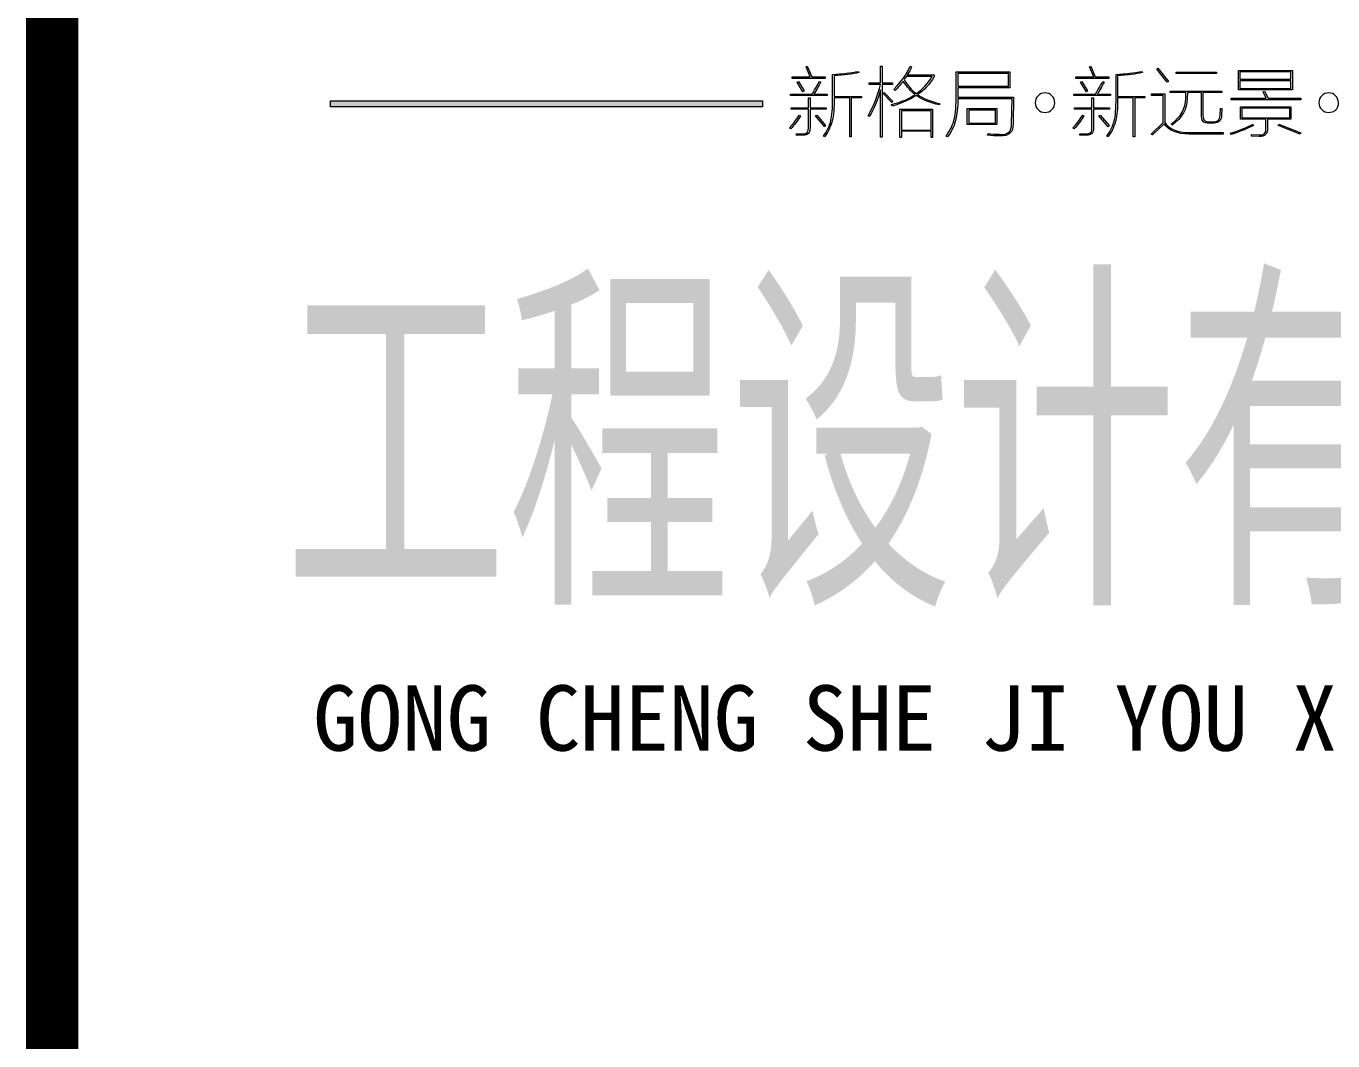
# Model space of a CAD drawing. Extents: x -191212 to 1245715665, y -234495 to 250873.
# Drawn here: x 291623 to 296416, y 4682 to 8403 of the extents above; entities that cross this region are included whole.
import ezdxf

# ---------------------------------------------------------------- set-up
doc = ezdxf.new("R2010")
doc.units = 0
doc.header["$LTSCALE"] = 500
doc.layers.get('0').update_dxf_attribs({"linetype": 'CONTINUOUS'})
doc.layers.add('0-TK', color=4, linetype='CONTINUOUS')
doc.layers.add('图层 1', color=7, linetype='CONTINUOUS')
doc.styles.add('-黑体', font='simhei.ttf', dxfattribs={"width": 0.8})

msp = doc.modelspace()

# ---------------------------------------------------------------- hatches: boundary and pattern name
msp.add_hatch(color=256).paths.add_polyline_path([(292740, 8129), (294324.8, 8129), (294324.8, 8107.5), (292740, 8107.5)])

# ---------------------------------------------------------------- linework, layer by layer
at = {"lineweight": 9}
for p, q in [((294483.9, 8254.4), (294488.5, 8256.6)), ((294499.7, 8217.3), (294483.9, 8254.4)), ((294488.5, 8256.6), (294505.3, 8217.3)), ((295523.5, 8254.4), (295528.1, 8256.6)), ((295539.3, 8217.3), (295523.5, 8254.4)), ((295528.1, 8256.6), (295544.9, 8217.3)), ((295770.3, 8245.4), (295774.8, 8248.7)), ((295808.4, 8197.2), (295770.3, 8245.4)), ((295774.8, 8248.7), (295812.9, 8200.5)), ((294433.5, 8211.7), (294433.5, 8217.3)), ((294433.5, 8217.3), (294499.7, 8217.3)), ((294554.6, 8211.7), (294433.5, 8211.7)), ((294451.4, 8197.2), (294455.9, 8200.5)), ((294472.8, 8162.4), (294451.4, 8197.2)), ((294455.9, 8200.5), (294477.2, 8165.8)), ((294505.3, 8217.3), (294554.6, 8217.3)), ((294554.6, 8217.3), (294554.6, 8211.7)), ((295226.4, 8229.7), (295040.3, 8229.7)), ((295040.3, 8229.7), (295040.3, 8182.6)), ((295226.4, 8182.6), (295226.4, 8229.7)), ((295473.1, 8211.7), (295473.1, 8217.3)), ((295473.1, 8217.3), (295539.3, 8217.3)), ((295594.2, 8211.7), (295473.1, 8211.7)), ((295491, 8197.2), (295495.5, 8200.5)), ((295512.3, 8162.4), (295491, 8197.2)), ((295495.5, 8200.5), (295516.8, 8165.8)), ((295544.9, 8217.3), (295594.2, 8217.3)), ((295594.2, 8217.3), (295594.2, 8211.7)), ((295812.9, 8200.5), (295808.4, 8197.2)), ((295842.1, 8234.2), (295989, 8234.2)), ((295842.1, 8229.7), (295842.1, 8234.2)), ((295989, 8229.7), (295842.1, 8229.7)), ((295989, 8234.2), (295989, 8229.7)), ((296069.8, 8240.9), (296268.3, 8240.9)), ((296069.8, 8169.1), (296069.8, 8240.9)), ((296262.7, 8235.3), (296075.3, 8235.3)), ((296075.3, 8235.3), (296075.3, 8208.4)), ((296075.3, 8208.4), (296262.7, 8208.4)), ((296262.7, 8202.8), (296075.3, 8202.8)), ((296075.3, 8202.8), (296075.3, 8174.7)), ((296262.7, 8208.4), (296262.7, 8235.3)), ((296262.7, 8174.7), (296262.7, 8202.8)), ((296268.3, 8240.9), (296268.3, 8169.1)), ((294477.2, 8165.8), (294472.8, 8162.4)), ((294766.6, 8155.7), (294771.1, 8160.2)), ((294799.1, 8123.1), (294766.6, 8155.7)), ((294771.1, 8160.2), (294802.5, 8126.5)), ((295040.3, 8182.6), (295226.4, 8182.6)), ((295516.8, 8165.8), (295512.3, 8162.4)), ((296268.3, 8169.1), (296069.8, 8169.1)), ((296075.3, 8174.7), (296262.7, 8174.7)), ((296160.6, 8162.4), (296165.1, 8164.6)), ((296171.8, 8138.8), (296160.6, 8162.4)), ((296165.1, 8164.6), (296178.5, 8138.8)), ((294802.5, 8126.5), (294799.1, 8123.1)), ((295075, 8100.7), (295183.8, 8100.7)), ((295075, 8042.4), (295075, 8100.7)), ((295183.8, 8100.7), (295183.8, 8042.4)), ((296042.8, 8133.2), (296042.8, 8138.8)), ((296042.8, 8138.8), (296171.8, 8138.8)), ((296298.6, 8133.2), (296042.8, 8133.2)), ((296258.2, 8103), (296082.1, 8103)), ((296082.1, 8103), (296082.1, 8067.1)), ((296178.5, 8138.8), (296298.6, 8138.8)), ((296258.2, 8067.1), (296258.2, 8103)), ((296298.6, 8138.8), (296298.6, 8133.2)), ((294518.7, 8073.8), (294523.2, 8077.2)), ((294552.4, 8034.5), (294518.7, 8073.8)), ((294523.2, 8077.2), (294555.7, 8039)), ((294828.3, 8098.5), (294948.3, 8098.5)), ((294828.3, 7995.3), (294828.3, 8098.5)), ((294833.9, 8092.9), (294833.9, 8022.2)), ((294942.7, 8092.9), (294833.9, 8092.9)), ((294942.7, 8022.2), (294942.7, 8092.9)), ((294948.3, 8098.5), (294948.3, 7995.3)), ((295179.3, 8095.1), (295080.6, 8095.1)), ((295080.6, 8095.1), (295080.6, 8048)), ((295179.3, 8048), (295179.3, 8095.1)), ((295558.3, 8073.8), (295562.8, 8077.2)), ((295592, 8034.5), (295558.3, 8073.8)), ((295562.8, 8077.2), (295595.3, 8039)), ((296082.1, 8067.1), (296258.2, 8067.1)), ((294555.7, 8039), (294552.4, 8034.5)), ((294833.9, 8022.2), (294942.7, 8022.2)), ((294942.7, 8017.7), (294833.9, 8017.7)), ((294833.9, 8017.7), (294833.9, 7995.3)), ((294942.7, 7995.3), (294942.7, 8017.7)), ((295183.8, 8042.4), (295075, 8042.4)), ((295080.6, 8048), (295179.3, 8048)), ((295595.3, 8039), (295592, 8034.5)), ((296215.6, 8039), (296217.8, 8043.5)), ((296296.3, 8007.6), (296215.6, 8039)), ((296217.8, 8043.5), (296298.6, 8012.1)), ((296298.6, 8012.1), (296296.3, 8007.6)), ((294833.9, 7995.3), (294828.3, 7995.3)), ((294948.3, 7995.3), (294942.7, 7995.3))]:
    msp.add_line(p, q, dxfattribs=at)
at = {"lineweight": 0}
for p, q in [((292740, 8129), (294324.8, 8129)), ((294324.8, 8107.5), (292740, 8107.5)), ((294324.8, 8129), (294324.8, 8107.5))]:
    msp.add_line(p, q, dxfattribs=at)
at = {"lineweight": 9}
for points in [[(294757.6, 8194.9), (294757.6, 8194.9), (294757.6, 8256.6), (294757.6, 8256.6)], [(294757.6, 8256.6), (294757.6, 8256.6), (294763.2, 8256.6), (294763.2, 8256.6)], [(294763.2, 8256.6), (294763.2, 8256.6), (294763.2, 8194.9), (294763.2, 8194.9)], [(294805.9, 8171.3), (294832.8, 8198.3), (294853, 8226.7), (294866.4, 8256.6)], [(294870.9, 8254.4), (294867.1, 8243.9), (294861.9, 8233.8), (294855.2, 8224.1)], [(294866.4, 8256.6), (294866.4, 8256.6), (294870.9, 8254.4), (294870.9, 8254.4)], [(294537.8, 8198.3), (294534, 8190.8), (294526.2, 8176.6), (294514.2, 8155.7)], [(294519.8, 8177), (294526.6, 8188.9), (294531.1, 8196.8), (294533.3, 8200.5)], [(294533.3, 8200.5), (294533.3, 8200.5), (294537.8, 8198.3), (294537.8, 8198.3)], [(294581.5, 8226.3), (294615.9, 8227.8), (294647.7, 8231.5), (294676.9, 8237.5)], [(294581.5, 8140), (294581.5, 8140), (294581.5, 8226.3), (294581.5, 8226.3)], [(294678, 8233.1), (294654.8, 8227.1), (294624.5, 8223.3), (294587.1, 8221.9)], [(294587.1, 8221.9), (294587.1, 8221.9), (294587.1, 8145.6), (294587.1, 8145.6)], [(294676.9, 8237.5), (294676.9, 8237.5), (294678, 8233.1), (294678, 8233.1)], [(294840.6, 8201.7), (294830.9, 8188.9), (294820.8, 8177.3), (294810.3, 8166.9)], [(294884.3, 8152.3), (294868.7, 8163.5), (294854.1, 8180), (294840.6, 8201.7)], [(294848.5, 8212.9), (294846.2, 8210.6), (294844.7, 8208.8), (294844, 8207.2)], [(294844, 8207.2), (294855.9, 8186.3), (294870.9, 8169.1), (294888.9, 8155.7)], [(294851.8, 8218.5), (294851.1, 8217.7), (294850, 8215.9), (294848.5, 8212.9)], [(294947.1, 8218.5), (294947.1, 8218.5), (294851.8, 8218.5), (294851.8, 8218.5)], [(294855.2, 8224.1), (294855.2, 8224.1), (294953.9, 8224.1), (294953.9, 8224.1)], [(294888.9, 8155.7), (294910.5, 8171.3), (294930, 8192.3), (294947.1, 8218.5)], [(294953.9, 8218.5), (294937.4, 8190.1), (294917.2, 8168), (294893.3, 8152.3)], [(294953.9, 8224.1), (294953.9, 8224.1), (294953.9, 8218.5), (294953.9, 8218.5)], [(295034.6, 8235.3), (295034.6, 8235.3), (295232, 8235.3), (295232, 8235.3)], [(295034.6, 8156.8), (295034.6, 8156.8), (295034.6, 8235.3), (295034.6, 8235.3)], [(295232, 8235.3), (295232, 8235.3), (295232, 8177), (295232, 8177)], [(295577.4, 8198.3), (295573.6, 8190.8), (295565.8, 8176.6), (295553.8, 8155.7)], [(295559.4, 8177), (295566.2, 8188.9), (295570.7, 8196.8), (295572.9, 8200.5)], [(295572.9, 8200.5), (295572.9, 8200.5), (295577.4, 8198.3), (295577.4, 8198.3)], [(295621.1, 8226.3), (295655.5, 8227.8), (295687.3, 8231.5), (295716.5, 8237.5)], [(295621.1, 8140), (295621.1, 8140), (295621.1, 8226.3), (295621.1, 8226.3)], [(295717.6, 8233.1), (295694.4, 8227.1), (295664.1, 8223.3), (295626.7, 8221.9)], [(295626.7, 8221.9), (295626.7, 8221.9), (295626.7, 8145.6), (295626.7, 8145.6)], [(295716.5, 8237.5), (295716.5, 8237.5), (295717.6, 8233.1), (295717.6, 8233.1)], [(294426.8, 8153.4), (294426.8, 8153.4), (294506.4, 8153.4), (294506.4, 8153.4)], [(294426.8, 8149), (294426.8, 8149), (294426.8, 8153.4), (294426.8, 8153.4)], [(294561.4, 8149), (294561.4, 8149), (294426.8, 8149), (294426.8, 8149)], [(294506.4, 8153.4), (294508.7, 8157.9), (294513.1, 8165.8), (294519.8, 8177)], [(294514.2, 8155.7), (294513.5, 8154.9), (294513.1, 8154.2), (294513.1, 8153.4)], [(294513.1, 8153.4), (294513.1, 8153.4), (294561.4, 8153.4), (294561.4, 8153.4)], [(294561.4, 8153.4), (294561.4, 8153.4), (294561.4, 8149), (294561.4, 8149)], [(294711.6, 8074.9), (294732.5, 8110.8), (294747.5, 8149), (294756.5, 8189.3)], [(294716.1, 8194.9), (294716.1, 8194.9), (294757.6, 8194.9), (294757.6, 8194.9)], [(294716.1, 8189.3), (294716.1, 8189.3), (294716.1, 8194.9), (294716.1, 8194.9)], [(294756.5, 8189.3), (294756.5, 8189.3), (294716.1, 8189.3), (294716.1, 8189.3)], [(294757.6, 8170.2), (294748.6, 8135.1), (294734.8, 8102.2), (294716.1, 8071.6)], [(294757.6, 7996.4), (294757.6, 7996.4), (294757.6, 8170.2), (294757.6, 8170.2)], [(294763.2, 8194.9), (294763.2, 8194.9), (294801.3, 8194.9), (294801.3, 8194.9)], [(294801.3, 8189.3), (294801.3, 8189.3), (294763.2, 8189.3), (294763.2, 8189.3)], [(294763.2, 8189.3), (294763.2, 8189.3), (294763.2, 7996.4), (294763.2, 7996.4)], [(294798, 8115.3), (294834.6, 8125.7), (294863.4, 8138.1), (294884.3, 8152.3)], [(294888.9, 8149), (294865.7, 8134), (294836.1, 8120.9), (294800.2, 8109.7)], [(294801.3, 8194.9), (294801.3, 8194.9), (294801.3, 8189.3), (294801.3, 8189.3)], [(294810.3, 8166.9), (294810.3, 8166.9), (294805.9, 8171.3), (294805.9, 8171.3)], [(294972.9, 8114.2), (294939.3, 8121.6), (294911.3, 8133.2), (294888.9, 8149)], [(294893.3, 8152.3), (294915, 8137.3), (294941.9, 8126.5), (294974.1, 8119.8)], [(295027.9, 8062.6), (295032.4, 8081.3), (295034.6, 8112.6), (295034.6, 8156.8)], [(295232, 8177), (295232, 8177), (295040.3, 8177), (295040.3, 8177)], [(295040.3, 8177), (295040.3, 8177), (295040.3, 8156.8), (295040.3, 8156.8)], [(295040.3, 8156.8), (295040.3, 8156.8), (295040.3, 8142.2), (295040.3, 8142.2)], [(295466.4, 8153.4), (295466.4, 8153.4), (295546, 8153.4), (295546, 8153.4)], [(295466.4, 8149), (295466.4, 8149), (295466.4, 8153.4), (295466.4, 8153.4)], [(295601, 8149), (295601, 8149), (295466.4, 8149), (295466.4, 8149)], [(295546, 8153.4), (295548.2, 8157.9), (295552.7, 8165.8), (295559.4, 8177)], [(295553.8, 8155.7), (295553.1, 8154.9), (295552.7, 8154.2), (295552.7, 8153.4)], [(295552.7, 8153.4), (295552.7, 8153.4), (295601, 8153.4), (295601, 8153.4)], [(295601, 8153.4), (295601, 8153.4), (295601, 8149), (295601, 8149)], [(295751.2, 8154.5), (295751.2, 8154.5), (295799.5, 8154.5), (295799.5, 8154.5)], [(295751.2, 8149), (295751.2, 8149), (295751.2, 8154.5), (295751.2, 8154.5)], [(295793.8, 8149), (295793.8, 8149), (295751.2, 8149), (295751.2, 8149)], [(295793.8, 8050.2), (295793.8, 8050.2), (295793.8, 8149), (295793.8, 8149)], [(295799.5, 8154.5), (295799.5, 8154.5), (295799.5, 8050.2), (295799.5, 8050.2)], [(295819.6, 8160.2), (295819.6, 8160.2), (295819.6, 8164.6), (295819.6, 8164.6)], [(295819.6, 8164.6), (295819.6, 8164.6), (296009.2, 8164.6), (296009.2, 8164.6)], [(295876.8, 8160.2), (295876.8, 8160.2), (295819.6, 8160.2), (295819.6, 8160.2)], [(295876.8, 8137.7), (295876.8, 8137.7), (295876.8, 8160.2), (295876.8, 8160.2)], [(295882.5, 8160.2), (295882.5, 8160.2), (295881.3, 8137.7), (295881.3, 8137.7)], [(295934, 8160.2), (295934, 8160.2), (295882.5, 8160.2), (295882.5, 8160.2)], [(295934, 8079.4), (295934, 8079.4), (295934, 8160.2), (295934, 8160.2)], [(296009.2, 8160.2), (296009.2, 8160.2), (295939.6, 8160.2), (295939.6, 8160.2)], [(295939.6, 8160.2), (295939.6, 8160.2), (295939.6, 8079.4), (295939.6, 8079.4)], [(296009.2, 8164.6), (296009.2, 8164.6), (296009.2, 8160.2), (296009.2, 8160.2)], [(294429, 8104.1), (294429, 8104.1), (294492.9, 8104.1), (294492.9, 8104.1)], [(294429, 8098.5), (294429, 8098.5), (294429, 8104.1), (294429, 8104.1)], [(294492.9, 8104.1), (294492.9, 8104.1), (294492.9, 8140), (294492.9, 8140)], [(294492.9, 8140), (294492.9, 8140), (294498.6, 8140), (294498.6, 8140)], [(294498.6, 8140), (294498.6, 8140), (294498.6, 8104.1), (294498.6, 8104.1)], [(294498.6, 8104.1), (294498.6, 8104.1), (294558, 8104.1), (294558, 8104.1)], [(294558, 8104.1), (294558, 8104.1), (294558, 8098.5), (294558, 8098.5)], [(294574.8, 8057), (294579.3, 8074.2), (294581.5, 8101.8), (294581.5, 8140)], [(294587.1, 8140), (294587.1, 8102.6), (294584.9, 8074.9), (294580.4, 8057)], [(294587.1, 8145.6), (294587.1, 8145.6), (294687, 8145.6), (294687, 8145.6)], [(294644.4, 8140), (294644.4, 8140), (294587.1, 8140), (294587.1, 8140)], [(294644.4, 7997.5), (294644.4, 7997.5), (294644.4, 8140), (294644.4, 8140)], [(294687, 8140), (294687, 8140), (294649.9, 8140), (294649.9, 8140)], [(294649.9, 8140), (294649.9, 8140), (294649.9, 7997.5), (294649.9, 7997.5)], [(294687, 8145.6), (294687, 8145.6), (294687, 8140), (294687, 8140)], [(294800.2, 8109.7), (294800.2, 8109.7), (294798, 8115.3), (294798, 8115.3)], [(294974.1, 8119.8), (294974.1, 8119.8), (294972.9, 8114.2), (294972.9, 8114.2)], [(295040.3, 8136.6), (295041.7, 8076.8), (295029.4, 8030.4), (295003.2, 7997.5)], [(295040.3, 8142.2), (295040.3, 8142.2), (295245.5, 8142.2), (295245.5, 8142.2)], [(295239.9, 8136.6), (295239.9, 8136.6), (295040.3, 8136.6), (295040.3, 8136.6)], [(295237.6, 8044.6), (295237.6, 8044.6), (295239.9, 8136.6), (295239.9, 8136.6)], [(295245.5, 8142.2), (295245.5, 8142.2), (295243.2, 8044.6), (295243.2, 8044.6)], [(295468.6, 8104.1), (295468.6, 8104.1), (295532.5, 8104.1), (295532.5, 8104.1)], [(295468.6, 8098.5), (295468.6, 8098.5), (295468.6, 8104.1), (295468.6, 8104.1)], [(295532.5, 8104.1), (295532.5, 8104.1), (295532.5, 8140), (295532.5, 8140)], [(295532.5, 8140), (295532.5, 8140), (295538.1, 8140), (295538.1, 8140)], [(295538.1, 8140), (295538.1, 8140), (295538.1, 8104.1), (295538.1, 8104.1)], [(295538.1, 8104.1), (295538.1, 8104.1), (295597.6, 8104.1), (295597.6, 8104.1)], [(295597.6, 8104.1), (295597.6, 8104.1), (295597.6, 8098.5), (295597.6, 8098.5)], [(295614.4, 8057), (295618.9, 8074.2), (295621.1, 8101.8), (295621.1, 8140)], [(295626.7, 8140), (295626.7, 8102.6), (295624.5, 8074.9), (295620, 8057)], [(295626.7, 8145.6), (295626.7, 8145.6), (295726.6, 8145.6), (295726.6, 8145.6)], [(295683.9, 8140), (295683.9, 8140), (295626.7, 8140), (295626.7, 8140)], [(295683.9, 7997.5), (295683.9, 7997.5), (295683.9, 8140), (295683.9, 8140)], [(295726.6, 8140), (295726.6, 8140), (295689.5, 8140), (295689.5, 8140)], [(295689.5, 8140), (295689.5, 8140), (295689.5, 7997.5), (295689.5, 7997.5)], [(295726.6, 8145.6), (295726.6, 8145.6), (295726.6, 8140), (295726.6, 8140)], [(295824.1, 8044.6), (295858.5, 8070.8), (295876.1, 8101.8), (295876.8, 8137.7)], [(295881.3, 8137.7), (295882.1, 8099.6), (295863.7, 8067.1), (295826.4, 8040.2)], [(296002.4, 8077.2), (296002.4, 8077.2), (296004.7, 8101.8), (296004.7, 8101.8)], [(296004.7, 8101.8), (296004.7, 8101.8), (296009.2, 8100.7), (296009.2, 8100.7)], [(296009.2, 8100.7), (296009.2, 8100.7), (296008.1, 8076.1), (296008.1, 8076.1)], [(296077.6, 8107.4), (296077.6, 8107.4), (296262.7, 8107.4), (296262.7, 8107.4)], [(296077.6, 8062.6), (296077.6, 8062.6), (296077.6, 8107.4), (296077.6, 8107.4)], [(296262.7, 8107.4), (296262.7, 8107.4), (296262.7, 8062.6), (296262.7, 8062.6)], [(294423.4, 8030.1), (294435.3, 8042), (294447.3, 8057.7), (294459.3, 8077.2)], [(294463.8, 8074.9), (294452.6, 8056.2), (294440.6, 8040.2), (294427.9, 8026.7)], [(294492.9, 8098.5), (294492.9, 8098.5), (294429, 8098.5), (294429, 8098.5)], [(294459.3, 8077.2), (294459.3, 8077.2), (294463.8, 8074.9), (294463.8, 8074.9)], [(294492.9, 8031.2), (294492.9, 8031.2), (294492.9, 8098.5), (294492.9, 8098.5)], [(294558, 8098.5), (294558, 8098.5), (294498.6, 8098.5), (294498.6, 8098.5)], [(294498.6, 8098.5), (294498.6, 8098.5), (294498.6, 8031.2), (294498.6, 8031.2)], [(294547.9, 7999.8), (294562.1, 8020), (294571, 8039), (294574.8, 8057)], [(294580.4, 8057), (294576.7, 8039), (294567.3, 8019.2), (294552.4, 7997.5)], [(294716.1, 8071.6), (294716.1, 8071.6), (294711.6, 8074.9), (294711.6, 8074.9)], [(294997.6, 7999.8), (295013.3, 8021.5), (295023.4, 8042.4), (295027.9, 8062.6)], [(295463, 8030.1), (295474.9, 8042), (295486.9, 8057.7), (295498.9, 8077.2)], [(295503.4, 8074.9), (295492.2, 8056.2), (295480.2, 8040.2), (295467.5, 8026.7)], [(295532.5, 8098.5), (295532.5, 8098.5), (295468.6, 8098.5), (295468.6, 8098.5)], [(295498.9, 8077.2), (295498.9, 8077.2), (295503.4, 8074.9), (295503.4, 8074.9)], [(295532.5, 8031.2), (295532.5, 8031.2), (295532.5, 8098.5), (295532.5, 8098.5)], [(295597.6, 8098.5), (295597.6, 8098.5), (295538.1, 8098.5), (295538.1, 8098.5)], [(295538.1, 8098.5), (295538.1, 8098.5), (295538.1, 8031.2), (295538.1, 8031.2)], [(295587.5, 7999.8), (295601.7, 8020), (295610.6, 8039), (295614.4, 8057)], [(295620, 8057), (295616.2, 8039), (295606.9, 8019.2), (295592, 7997.5)], [(295962.1, 8046.9), (295942.6, 8045.4), (295933.3, 8056.2), (295934, 8079.4)], [(295939.6, 8079.4), (295938.9, 8059.9), (295946.4, 8051), (295962.1, 8052.5)], [(295962.1, 8052.5), (295962.1, 8052.5), (295972.2, 8052.5), (295972.2, 8052.5)], [(295972.2, 8052.5), (295992.4, 8051), (296002.4, 8059.2), (296002.4, 8077.2)], [(296008.1, 8076.1), (296007.3, 8055.9), (295995.3, 8046.1), (295972.2, 8046.9)], [(296170.7, 8062.6), (296170.7, 8062.6), (296077.6, 8062.6), (296077.6, 8062.6)], [(296170.7, 8028.9), (296170.7, 8028.9), (296170.7, 8062.6), (296170.7, 8062.6)], [(296262.7, 8062.6), (296262.7, 8062.6), (296176.3, 8062.6), (296176.3, 8062.6)], [(296176.3, 8062.6), (296176.3, 8062.6), (296176.3, 8028.9), (296176.3, 8028.9)], [(294427.9, 8026.7), (294427.9, 8026.7), (294423.4, 8030.1), (294423.4, 8030.1)], [(294448.1, 8003.2), (294448.1, 8003.2), (294449.2, 8008.7), (294449.2, 8008.7)], [(294449.2, 8008.7), (294457.4, 8008.7), (294465.3, 8008.7), (294472.8, 8008.7)], [(294498.6, 8031.2), (294499.3, 8011.7), (294490.7, 8002.4), (294472.8, 8003.2)], [(294472.8, 8008.7), (294486.9, 8008), (294493.7, 8015.5), (294492.9, 8031.2)], [(295149, 8003.2), (295149, 8003.2), (295150.2, 8008.7), (295150.2, 8008.7)], [(295150.2, 8008.7), (295164.4, 8007.3), (295178.9, 8006.5), (295193.9, 8006.5)], [(295243.2, 8044.6), (295244.7, 8013.2), (295228.3, 7998.7), (295193.9, 8000.9)], [(295193.9, 8006.5), (295224.5, 8004.3), (295239.1, 8017), (295237.6, 8044.6)], [(295467.5, 8026.7), (295467.5, 8026.7), (295463, 8030.1), (295463, 8030.1)], [(295487.7, 8003.2), (295487.7, 8003.2), (295488.8, 8008.7), (295488.8, 8008.7)], [(295488.8, 8008.7), (295497, 8008.7), (295504.9, 8008.7), (295512.3, 8008.7)], [(295538.1, 8031.2), (295538.9, 8011.7), (295530.3, 8002.4), (295512.3, 8003.2)], [(295512.3, 8008.7), (295526.5, 8008), (295533.3, 8015.5), (295532.5, 8031.2)], [(295750.1, 8007.6), (295750.1, 8007.6), (295793.8, 8050.2), (295793.8, 8050.2)], [(295754.6, 8004.3), (295754.6, 8004.3), (295750.1, 8007.6), (295750.1, 8007.6)], [(295797.2, 8044.6), (295797.2, 8044.6), (295754.6, 8004.3), (295754.6, 8004.3)], [(295889.2, 8007.6), (295845.8, 8007.6), (295815.2, 8020), (295797.2, 8044.6)], [(295799.5, 8050.2), (295815.9, 8025.6), (295845.8, 8013.2), (295889.2, 8013.2)], [(295826.4, 8040.2), (295826.4, 8040.2), (295824.1, 8044.6), (295824.1, 8044.6)], [(295889.2, 8013.2), (295889.2, 8013.2), (296013.7, 8013.2), (296013.7, 8013.2)], [(296013.7, 8007.6), (296013.7, 8007.6), (295889.2, 8007.6), (295889.2, 8007.6)], [(295972.2, 8046.9), (295972.2, 8046.9), (295962.1, 8046.9), (295962.1, 8046.9)], [(296013.7, 8013.2), (296013.7, 8013.2), (296013.7, 8007.6), (296013.7, 8007.6)], [(296040.6, 8011), (296074.2, 8020.7), (296101.5, 8031.5), (296122.5, 8043.5)], [(296041.7, 8005.4), (296041.7, 8005.4), (296040.6, 8011), (296040.6, 8011)], [(296124.7, 8039), (296107.5, 8029.3), (296079.9, 8018.1), (296041.7, 8005.4)], [(296118, 7999.8), (296118, 7999.8), (296118, 8005.4), (296118, 8005.4)], [(296118, 8005.4), (296118, 8005.4), (296146, 8004.3), (296146, 8004.3)], [(296122.5, 8043.5), (296122.5, 8043.5), (296124.7, 8039), (296124.7, 8039)], [(296176.3, 8028.9), (296177, 8008), (296166.9, 7997.9), (296146, 7998.7)], [(296146, 8004.3), (296164, 8002.8), (296172.2, 8011), (296170.7, 8028.9)], [(294472.8, 8003.2), (294464.5, 8003.2), (294456.3, 8003.2), (294448.1, 8003.2)], [(294552.4, 7997.5), (294552.4, 7997.5), (294547.9, 7999.8), (294547.9, 7999.8)], [(294649.9, 7997.5), (294649.9, 7997.5), (294644.4, 7997.5), (294644.4, 7997.5)], [(294763.2, 7996.4), (294763.2, 7996.4), (294757.6, 7996.4), (294757.6, 7996.4)], [(295003.2, 7997.5), (295003.2, 7997.5), (294997.6, 7999.8), (294997.6, 7999.8)], [(295193.9, 8000.9), (295178.9, 8000.9), (295164, 8001.6), (295149, 8003.2)], [(295512.3, 8003.2), (295504.1, 8003.2), (295495.9, 8003.2), (295487.7, 8003.2)], [(295592, 7997.5), (295592, 7997.5), (295587.5, 7999.8), (295587.5, 7999.8)], [(295689.5, 7997.5), (295689.5, 7997.5), (295683.9, 7997.5), (295683.9, 7997.5)], [(296146, 7998.7), (296146, 7998.7), (296118, 7999.8), (296118, 7999.8)]]:
    msp.add_open_spline(points, degree=3, dxfattribs=at)
for points, knots in [([(295396.4, 8122.6), (295396.4, 8102.8), (295380.3, 8086.7), (295360.5, 8086.7), (295340.6, 8086.7), (295324.6, 8102.8), (295324.6, 8122.6), (295324.6, 8142.4), (295340.6, 8158.5), (295360.5, 8158.5), (295380.3, 8158.5), (295396.4, 8142.4), (295396.4, 8122.6)], [0, 0, 0, 0, 1, 1, 1, 2, 2, 2, 3, 3, 3, 4, 4, 4, 4]), ([(296436.7, 8122.6), (296436.7, 8122.6), (296436.7, 8122.6), (296436.7, 8122.6), (296436.7, 8122.6), (296436.7, 8122.6), (296436.7, 8102.8), (296420.6, 8086.7), (296400.8, 8086.7), (296381, 8086.7), (296364.9, 8102.8), (296364.9, 8122.6), (296364.9, 8142.4), (296381, 8158.5), (296400.8, 8158.5), (296420.6, 8158.5), (296436.7, 8142.4), (296436.7, 8122.6)], [0, 0, 0, 0, 0.03125, 0.0625, 0.125, 0.25, 0.5, 1, 1, 1, 2, 2, 2, 3, 3, 3, 4, 4, 4, 4])]:
    msp.add_open_spline(points, degree=3, knots=knots, dxfattribs=at)
at = {"layer": '0-TK', "const_width": 192}
msp.add_lwpolyline([(291719.5, -60566.7), (291719.5, 19433.3)], dxfattribs=at)
at = {"layer": '图层 1', "lineweight": 0}
msp.add_line((292740, 8107.5), (292740, 8129), dxfattribs=at)

# ---------------------------------------------------------------- texts
at = {"style": '-黑体', "width": 0.6}
msp.add_text('工程设计有限公司', height=1000, dxfattribs=at).set_placement((292570.1, 6387.8))
at = {"style": '-黑体'}
msp.add_text(' GONG CHENG SHE JI YOU XIAN GONG SI ', height=240, dxfattribs=at).set_placement((292512.8, 5746))

doc.saveas('drawing.dxf')
